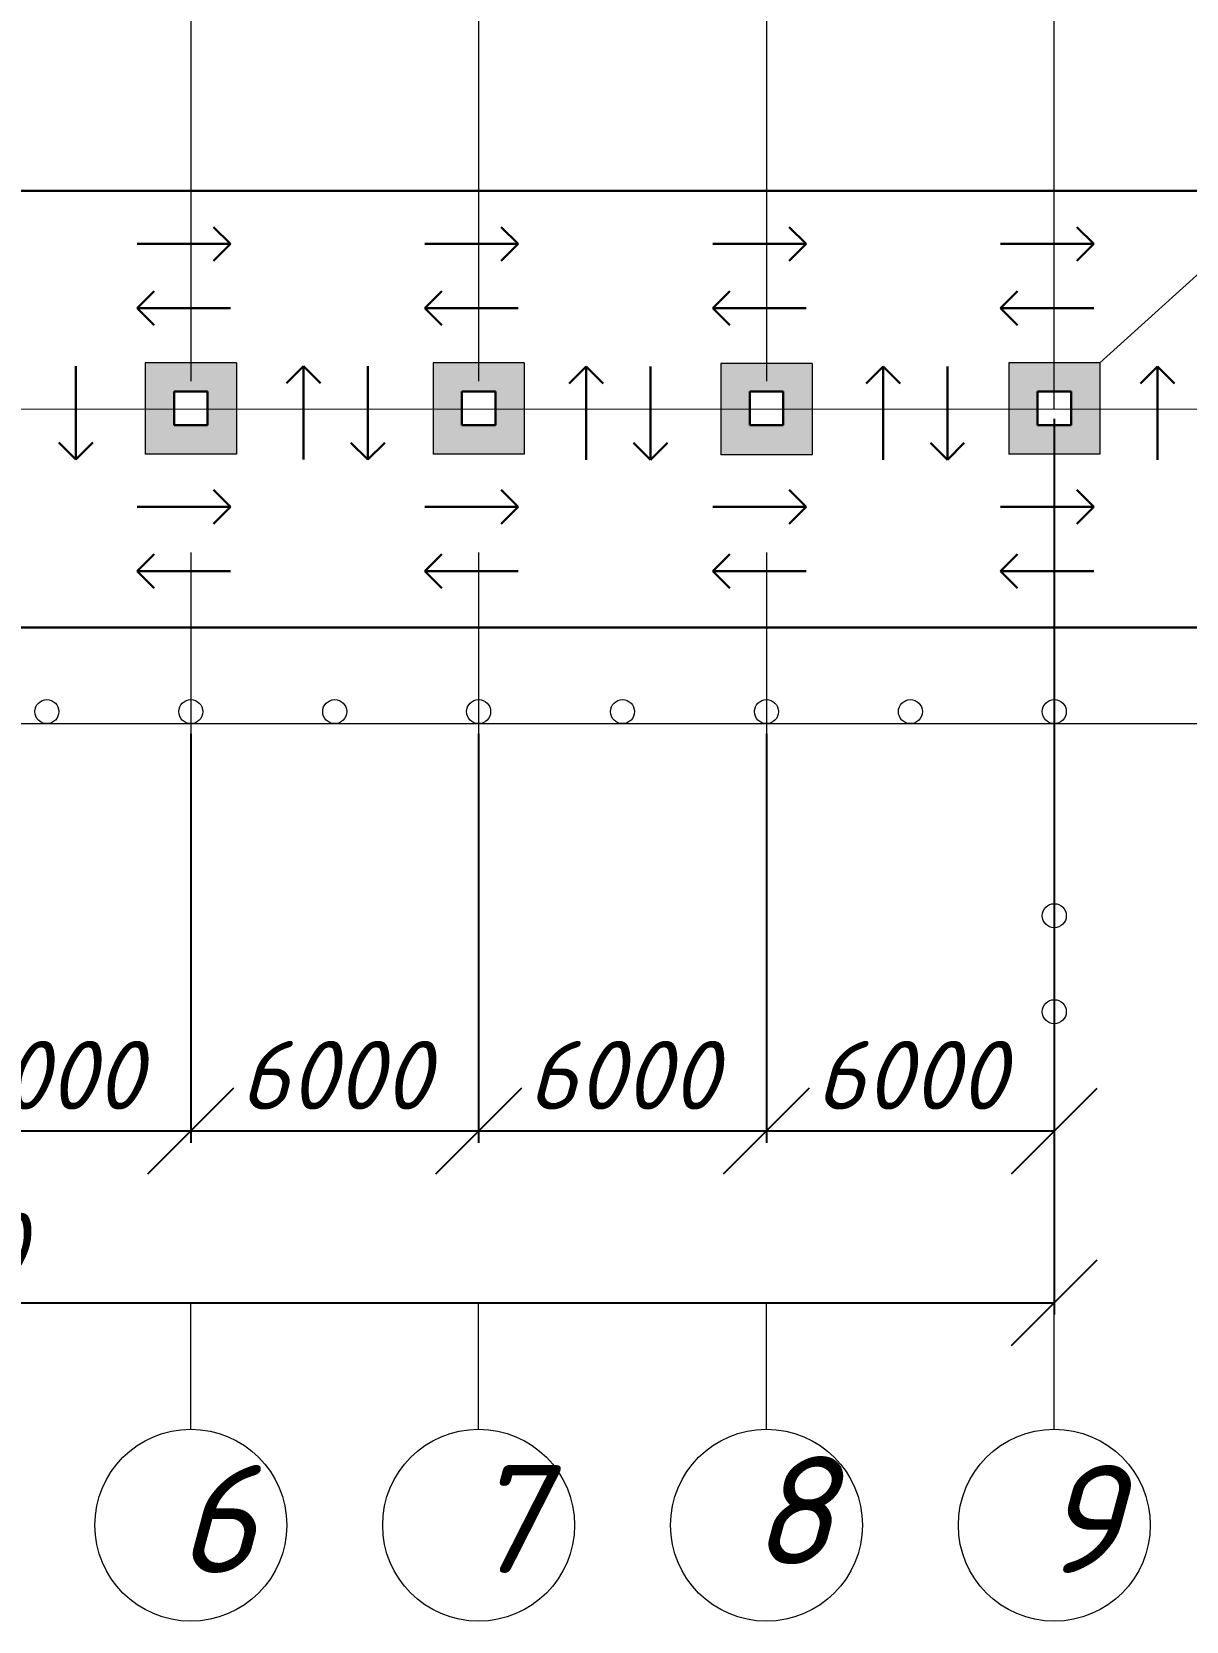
# Model space of a CAD drawing. Header units: millimetres. Extents: x 1422334 to 1587362, y 445536 to 446570.
# Drawn here: x 1586014 to 1586047.69, y 446217.97 to 446264.33 of the extents above; entities that cross this region are included whole.
import ezdxf

# ---------------------------------------------------------------- set-up
doc = ezdxf.new("R2010")
doc.units = ezdxf.units.MM
doc.header["$LTSCALE"] = 50
doc.linetypes.add('GOST2.303 4', pattern=[7, 5, -2, 0])
doc.layers.get('0').update_dxf_attribs({"lineweight": 13})
for name, color, linetype, lineweight in [('fund transh', 7, 'Continuous', 30), ('Risunochki', 7, 'Continuous', 13), ('камаз', 7, 'Continuous', 13), ('Линии склона', 7, 'Continuous', 30), ('оси траншей размеры', 7, 'Continuous', 13)]:
    doc.layers.add(name, color=color, linetype=linetype, lineweight=lineweight)
doc.styles.get("Standard").update_dxf_attribs({"font": 'isocpeui.ttf'})
doc.dimstyles.new('200', dxfattribs={"dimtxt": 2.5, "dimasz": 2.5, "dimexe": 0.3445, "dimexo": 0.3, "dimtad": 1, "dimlfac": 500, "dimtxsty": 'Standard', "dimblk": 'OBLIQUE', "dimcen": 2.5, "dimadec": 0, "dimazin": 0, "dimtfac": 1, "dimtmove": 0, "dimatfit": 3, "dimfxl": 1, "dimarcsym": 0})

# ---------------------------------------------------------------- blocks, each defined once
blk = doc.blocks.new('_Oblique')
at = {"color": 0, "linetype": 'ByBlock', "lineweight": -2}
blk.add_line((-0.5, -0.5), (0.5, 0.5), dxfattribs=at)
blk = doc.blocks.new('*D2134')
at = {"layer": 'Defpoints', "color": 0, "ltscale": 10000, "transparency": 16777216}
for p in [(1585976.639, 446253.341), (1586043.839, 446253.341), (1586043.839, 446227.261)]:
    blk.add_point(p, dxfattribs=at)
at = {"layer": 'оси траншей размеры', "color": 0, "lineweight": -2, "ltscale": 10000, "transparency": 16777216}
for p, q in [((1585976.639, 446253.041), (1585976.639, 446226.917)), ((1586043.839, 446253.041), (1586043.839, 446226.917)), ((1585976.639, 446227.261), (1586043.839, 446227.261))]:
    blk.add_line(p, q, dxfattribs=at)
at = {"layer": 'оси траншей размеры', "color": 0, "lineweight": -2, "ltscale": 10000, "transparency": 16777216, "xscale": 2.5, "yscale": 2.5, "zscale": 2.5, "rotation": 180}
blk.add_blockref('_Oblique', (1585976.639, 446227.261), dxfattribs=at)
at = {"layer": 'оси траншей размеры', "color": 0, "lineweight": -2, "ltscale": 10000, "transparency": 16777216, "xscale": 2.5, "yscale": 2.5, "zscale": 2.5}
blk.add_blockref('_Oblique', (1586043.839, 446227.261), dxfattribs=at)
at = {"layer": 'оси траншей размеры', "color": 0, "ltscale": 10000, "transparency": 16777216, "insert": (1586010.239, 446228.886), "char_height": 2, "attachment_point": 5}
blk.add_mtext('48000', dxfattribs=at)
blk = doc.blocks.new('*D2139')
at = {"layer": 'Defpoints', "color": 0, "ltscale": 10000, "transparency": 16777216}
for p in [(1586010.239, 446244.148), (1586018.639, 446244.148), (1586018.639, 446232.271)]:
    blk.add_point(p, dxfattribs=at)
at = {"layer": 'оси траншей размеры', "color": 0, "lineweight": -2, "ltscale": 10000, "transparency": 16777216}
for p, q in [((1586010.239, 446243.848), (1586010.239, 446231.927)), ((1586018.639, 446243.848), (1586018.639, 446231.927)), ((1586010.239, 446232.271), (1586018.639, 446232.271))]:
    blk.add_line(p, q, dxfattribs=at)
at = {"layer": 'оси траншей размеры', "color": 0, "lineweight": -2, "ltscale": 10000, "transparency": 16777216, "xscale": 2.5, "yscale": 2.5, "zscale": 2.5, "rotation": 180}
blk.add_blockref('_Oblique', (1586010.239, 446232.271), dxfattribs=at)
at = {"layer": 'оси траншей размеры', "color": 0, "lineweight": -2, "ltscale": 10000, "transparency": 16777216, "xscale": 2.5, "yscale": 2.5, "zscale": 2.5}
blk.add_blockref('_Oblique', (1586018.639, 446232.271), dxfattribs=at)
at = {"layer": 'оси траншей размеры', "color": 0, "ltscale": 10000, "transparency": 16777216, "insert": (1586014.439, 446233.896), "char_height": 2, "attachment_point": 5}
blk.add_mtext('6000', dxfattribs=at)
blk = doc.blocks.new('*D2140')
at = {"layer": 'Defpoints', "color": 0, "ltscale": 10000, "transparency": 16777216}
for p in [(1586018.639, 446244.148), (1586027.039, 446244.148), (1586027.039, 446232.271)]:
    blk.add_point(p, dxfattribs=at)
at = {"layer": 'оси траншей размеры', "color": 0, "lineweight": -2, "ltscale": 10000, "transparency": 16777216}
for p, q in [((1586018.639, 446243.848), (1586018.639, 446231.927)), ((1586027.039, 446243.848), (1586027.039, 446231.927)), ((1586018.639, 446232.271), (1586027.039, 446232.271))]:
    blk.add_line(p, q, dxfattribs=at)
at = {"layer": 'оси траншей размеры', "color": 0, "lineweight": -2, "ltscale": 10000, "transparency": 16777216, "xscale": 2.5, "yscale": 2.5, "zscale": 2.5, "rotation": 180}
blk.add_blockref('_Oblique', (1586018.639, 446232.271), dxfattribs=at)
at = {"layer": 'оси траншей размеры', "color": 0, "lineweight": -2, "ltscale": 10000, "transparency": 16777216, "xscale": 2.5, "yscale": 2.5, "zscale": 2.5}
blk.add_blockref('_Oblique', (1586027.039, 446232.271), dxfattribs=at)
at = {"layer": 'оси траншей размеры', "color": 0, "ltscale": 10000, "transparency": 16777216, "insert": (1586022.839, 446233.896), "char_height": 2, "attachment_point": 5}
blk.add_mtext('6000', dxfattribs=at)
blk = doc.blocks.new('*D2141')
at = {"layer": 'Defpoints', "color": 0, "ltscale": 10000, "transparency": 16777216}
for p in [(1586027.039, 446244.148), (1586035.439, 446244.148), (1586035.439, 446232.271)]:
    blk.add_point(p, dxfattribs=at)
at = {"layer": 'оси траншей размеры', "color": 0, "lineweight": -2, "ltscale": 10000, "transparency": 16777216}
for p, q in [((1586027.039, 446243.848), (1586027.039, 446231.927)), ((1586035.439, 446243.848), (1586035.439, 446231.927)), ((1586027.039, 446232.271), (1586035.439, 446232.271))]:
    blk.add_line(p, q, dxfattribs=at)
at = {"layer": 'оси траншей размеры', "color": 0, "lineweight": -2, "ltscale": 10000, "transparency": 16777216, "xscale": 2.5, "yscale": 2.5, "zscale": 2.5, "rotation": 180}
blk.add_blockref('_Oblique', (1586027.039, 446232.271), dxfattribs=at)
at = {"layer": 'оси траншей размеры', "color": 0, "lineweight": -2, "ltscale": 10000, "transparency": 16777216, "xscale": 2.5, "yscale": 2.5, "zscale": 2.5}
blk.add_blockref('_Oblique', (1586035.439, 446232.271), dxfattribs=at)
at = {"layer": 'оси траншей размеры', "color": 0, "ltscale": 10000, "transparency": 16777216, "insert": (1586031.239, 446233.896), "char_height": 2, "attachment_point": 5}
blk.add_mtext('6000', dxfattribs=at)
blk = doc.blocks.new('*D2142')
at = {"layer": 'Defpoints', "color": 0, "ltscale": 10000, "transparency": 16777216}
for p in [(1586035.439, 446244.148), (1586043.839, 446244.148), (1586043.839, 446232.271)]:
    blk.add_point(p, dxfattribs=at)
at = {"layer": 'оси траншей размеры', "color": 0, "lineweight": -2, "ltscale": 10000, "transparency": 16777216}
for p, q in [((1586035.439, 446243.848), (1586035.439, 446231.927)), ((1586043.839, 446243.848), (1586043.839, 446231.927)), ((1586035.439, 446232.271), (1586043.839, 446232.271))]:
    blk.add_line(p, q, dxfattribs=at)
at = {"layer": 'оси траншей размеры', "color": 0, "lineweight": -2, "ltscale": 10000, "transparency": 16777216, "xscale": 2.5, "yscale": 2.5, "zscale": 2.5, "rotation": 180}
blk.add_blockref('_Oblique', (1586035.439, 446232.271), dxfattribs=at)
at = {"layer": 'оси траншей размеры', "color": 0, "lineweight": -2, "ltscale": 10000, "transparency": 16777216, "xscale": 2.5, "yscale": 2.5, "zscale": 2.5}
blk.add_blockref('_Oblique', (1586043.839, 446232.271), dxfattribs=at)
at = {"layer": 'оси траншей размеры', "color": 0, "ltscale": 10000, "transparency": 16777216, "insert": (1586039.639, 446233.896), "char_height": 2, "attachment_point": 5}
blk.add_mtext('6000', dxfattribs=at)

msp = doc.modelspace()

# ---------------------------------------------------------------- hatches: boundary and pattern name
at = {"layer": 'Risunochki', "ltscale": 10000}
h = msp.add_hatch(dxfattribs=at)
h.set_pattern_fill('AR-CONC', color=250, scale=0.00076032)
h.set_pattern_definition([(50, (1586030.54882, 446244.3559), (0.13851865, -0.0121188), [0.0144841, -0.159325]), (355, (1586030.54882, 446244.3559), (-0.0267963, 0.1452643), [0.0115873, -0.1274605]), (100.4514, (1586030.56036, 446244.3549), (0.1117224, 0.1331455), [0.0123096, -0.1354056]), (46.1842, (1586030.54882, 446244.39453), (0.2061068, -0.0319656), [0.0217261, -0.2389876]), (96.6356, (1586030.566, 446244.39186), (0.180503, 0.188123), [0.0184644, -0.2031085]), (351.1842, (1586030.54882, 446244.39453), (0.180503, 0.188123), [0.017381, -0.1911899]), (21, (1586030.56813, 446244.38487), (0.11527545, -0.0777543), [0.0144841, -0.159325]), (326, (1586030.56813, 446244.38487), (0.0469893, 0.1400418), [0.0115873, -0.12746]), (71.4514, (1586030.57773, 446244.37839), (0.1622648, 0.0622875), [0.0123096, -0.1354053]), (37.5, (1586030.548815, 446244.355903), (0.00234833, 0.06428889), [0, -0.12591507, 0, -0.12939126, 0, -0.12794285]), (7.5, (1586030.548815, 446244.3559), (0.05080433, 0.0761693), [0, -0.07377233, 0, -0.12301826, 0, -0.04876312]), (327.5, (1586030.50575, 446244.355903), (0.10309224, -0.00435568), [0, -0.0482803, 0, -0.1506346, 0, -0.19988052]), (317.5, (1586030.48644, 446244.3559), (0.1126256, 0.01933227), [0, -0.0627644, 0, -0.1000368, 0, -0.14194414])])
h.paths.add_polyline_path([(1586017.306628, 446254.659939), (1586017.306628, 446251.995301), (1586019.971266, 446251.995301), (1586019.971266, 446254.659939)])
h.paths.add_polyline_path([(1586019.129802, 446253.818475), (1586019.129802, 446252.836766), (1586018.148093, 446252.836766), (1586018.148093, 446253.818475)], flags=16)
h = msp.add_hatch(dxfattribs=at)
h.set_pattern_fill('AR-CONC', color=250, scale=0.00076032)
h.set_pattern_definition([(50, (1586038.94882, 446244.35327), (0.13851865, -0.0121188), [0.0144841, -0.159325]), (355, (1586038.94882, 446244.35327), (-0.0267963, 0.1452643), [0.0115873, -0.1274605]), (100.4514, (1586038.96036, 446244.35226), (0.1117224, 0.1331455), [0.0123096, -0.1354056]), (46.1842, (1586038.94882, 446244.3919), (0.2061068, -0.0319656), [0.0217261, -0.2389876]), (96.6356, (1586038.966, 446244.38923), (0.180503, 0.188123), [0.0184644, -0.2031085]), (351.1842, (1586038.94882, 446244.3919), (0.180503, 0.188123), [0.017381, -0.1911899]), (21, (1586038.96813, 446244.38224), (0.11527545, -0.0777543), [0.0144841, -0.159325]), (326, (1586038.96813, 446244.38224), (0.0469893, 0.1400418), [0.0115873, -0.12746]), (71.4514, (1586038.97773, 446244.37576), (0.1622648, 0.0622875), [0.0123096, -0.1354053]), (37.5, (1586038.948815, 446244.35327), (0.00234833, 0.06428889), [0, -0.12591507, 0, -0.12939126, 0, -0.12794285]), (7.5, (1586038.948815, 446244.35327), (0.05080433, 0.0761693), [0, -0.07377233, 0, -0.12301826, 0, -0.04876312]), (327.5, (1586038.90575, 446244.35327), (0.10309224, -0.00435568), [0, -0.0482803, 0, -0.1506346, 0, -0.19988052]), (317.5, (1586038.88644, 446244.35327), (0.1126256, 0.01933227), [0, -0.0627644, 0, -0.1000368, 0, -0.14194414])])
h.paths.add_polyline_path([(1586025.706628, 446254.657307), (1586025.706628, 446251.992669), (1586028.371266, 446251.992669), (1586028.371266, 446254.657307)])
h.paths.add_polyline_path([(1586027.529802, 446253.815842), (1586027.529802, 446252.834133), (1586026.548093, 446252.834133), (1586026.548093, 446253.815842)], flags=16)
h = msp.add_hatch(dxfattribs=at)
h.set_pattern_fill('AR-CONC', color=250, scale=0.00076032)
h.set_pattern_definition([(50, (1586047.34882, 446244.35064), (0.13851865, -0.0121188), [0.0144841, -0.159325]), (355, (1586047.34882, 446244.35064), (-0.0267963, 0.1452643), [0.0115873, -0.1274605]), (100.4514, (1586047.36036, 446244.34963), (0.1117224, 0.1331455), [0.0123096, -0.1354056]), (46.1842, (1586047.34882, 446244.38926), (0.2061068, -0.0319656), [0.0217261, -0.2389876]), (96.6356, (1586047.366, 446244.3866), (0.180503, 0.188123), [0.0184644, -0.2031085]), (351.1842, (1586047.34882, 446244.38926), (0.180503, 0.188123), [0.017381, -0.1911899]), (21, (1586047.36813, 446244.37961), (0.11527545, -0.0777543), [0.0144841, -0.159325]), (326, (1586047.36813, 446244.3796), (0.0469893, 0.1400418), [0.0115873, -0.12746]), (71.4514, (1586047.37773, 446244.37313), (0.1622648, 0.0622875), [0.0123096, -0.1354053]), (37.5, (1586047.348815, 446244.35064), (0.00234833, 0.06428889), [0, -0.12591507, 0, -0.12939126, 0, -0.12794285]), (7.5, (1586047.348815, 446244.35064), (0.05080433, 0.0761693), [0, -0.07377233, 0, -0.12301826, 0, -0.04876312]), (327.5, (1586047.30575, 446244.35064), (0.10309224, -0.00435568), [0, -0.0482803, 0, -0.1506346, 0, -0.19988052]), (317.5, (1586047.28644, 446244.35064), (0.1126256, 0.01933227), [0, -0.0627644, 0, -0.1000368, 0, -0.14194414])])
h.paths.add_polyline_path([(1586034.106628, 446254.654675), (1586034.106628, 446251.990036), (1586036.771266, 446251.990036), (1586036.771266, 446254.654675)])
h.paths.add_polyline_path([(1586035.929802, 446253.81321), (1586035.929802, 446252.831501), (1586034.948093, 446252.831501), (1586034.948093, 446253.81321)], flags=16)
h = msp.add_hatch(dxfattribs=at)
h.set_pattern_fill('AR-CONC', color=250, scale=0.00076032)
h.set_pattern_definition([(50, (1586055.74882, 446244.36792), (0.13851865, -0.0121188), [0.0144841, -0.159325]), (355, (1586055.74882, 446244.36792), (-0.0267963, 0.1452643), [0.0115873, -0.1274605]), (100.4514, (1586055.76036, 446244.3669), (0.1117224, 0.1331455), [0.0123096, -0.1354056]), (46.1842, (1586055.74882, 446244.40654), (0.2061068, -0.0319656), [0.0217261, -0.2389876]), (96.6356, (1586055.766, 446244.40388), (0.180503, 0.188123), [0.0184644, -0.2031085]), (351.1842, (1586055.74882, 446244.40654), (0.180503, 0.188123), [0.017381, -0.1911899]), (21, (1586055.76813, 446244.39688), (0.11527545, -0.0777543), [0.0144841, -0.159325]), (326, (1586055.76813, 446244.39688), (0.0469893, 0.1400418), [0.0115873, -0.12746]), (71.4514, (1586055.77773, 446244.3904), (0.1622648, 0.0622875), [0.0123096, -0.1354053]), (37.5, (1586055.748815, 446244.367916), (0.00234833, 0.06428889), [0, -0.12591507, 0, -0.12939126, 0, -0.12794285]), (7.5, (1586055.748815, 446244.367916), (0.05080433, 0.0761693), [0, -0.07377233, 0, -0.12301826, 0, -0.04876312]), (327.5, (1586055.70575, 446244.367916), (0.10309224, -0.00435568), [0, -0.0482803, 0, -0.1506346, 0, -0.19988052]), (317.5, (1586055.68644, 446244.36792), (0.1126256, 0.01933227), [0, -0.0627644, 0, -0.1000368, 0, -0.14194414])])
h.paths.add_polyline_path([(1586042.506628, 446254.671952), (1586042.506628, 446252.007313), (1586045.171266, 446252.007313), (1586045.171266, 446254.671952)])
h.paths.add_polyline_path([(1586044.329802, 446253.830487), (1586044.329802, 446252.848778), (1586043.348093, 446252.848778), (1586043.348093, 446253.830487)], flags=16)

# ---------------------------------------------------------------- linework, layer by layer
at = {"layer": 'fund transh', "lineweight": 15, "ltscale": 10000}
for p, q in [((1586017.308947, 446254.670782, 8264.642599), (1586017.308947, 446252.010782, 8264.642599)), ((1586019.968947, 446254.670782, 8264.642599), (1586017.308947, 446254.670782, 8264.642599)), ((1586019.968947, 446254.670782, 8264.642599), (1586019.968947, 446252.010782, 8264.642599)), ((1586025.708947, 446254.670782, 8264.642599), (1586025.708947, 446252.010782, 8264.642599)), ((1586028.368947, 446254.670782, 8264.642599), (1586025.708947, 446254.670782, 8264.642599)), ((1586028.368947, 446254.670782, 8264.642599), (1586028.368947, 446252.010782, 8264.642599)), ((1586034.108947, 446254.652356, 8264.642599), (1586034.108947, 446251.992356, 8264.642599)), ((1586036.768947, 446254.652356, 8264.642599), (1586034.108947, 446254.652356, 8264.642599)), ((1586036.768947, 446254.652356, 8264.642599), (1586036.768947, 446251.992356, 8264.642599)), ((1586042.508947, 446254.670782, 8264.642599), (1586042.508947, 446252.010782, 8264.642599)), ((1586045.168947, 446254.670782, 8264.642599), (1586042.508947, 446254.670782, 8264.642599)), ((1586045.168947, 446254.670782, 8264.642599), (1586045.168947, 446252.010782, 8264.642599)), ((1586019.968947, 446252.010782, 8264.642599), (1586017.308947, 446252.010782, 8264.642599)), ((1586028.368947, 446252.010782, 8264.642599), (1586025.708947, 446252.010782, 8264.642599)), ((1586036.768947, 446251.992356, 8264.642599), (1586034.108947, 446251.992356, 8264.642599)), ((1586045.168947, 446252.010782, 8264.642599), (1586042.508947, 446252.010782, 8264.642599))]:
    msp.add_line(p, q, dxfattribs=at)
at = {"layer": 'fund transh', "ltscale": 10000}
for p, q in [((1586018.148947, 446252.850782, 8264.642599), (1586018.148947, 446253.830782, 8264.642599)), ((1586018.148947, 446253.830782, 8264.642599), (1586019.128947, 446253.830782, 8264.642599)), ((1586019.128947, 446253.830782, 8264.642599), (1586019.128947, 446252.850782, 8264.642599)), ((1586026.548947, 446252.850782, 8264.642599), (1586026.548947, 446253.830782, 8264.642599)), ((1586026.548947, 446253.830782, 8264.642599), (1586027.528947, 446253.830782, 8264.642599)), ((1586027.528947, 446253.830782, 8264.642599), (1586027.528947, 446252.850782, 8264.642599)), ((1586034.948947, 446252.850782, 8264.642599), (1586034.948947, 446253.830782, 8264.642599)), ((1586034.948947, 446253.830782, 8264.642599), (1586035.928947, 446253.830782, 8264.642599)), ((1586035.928947, 446253.830782, 8264.642599), (1586035.928947, 446252.850782, 8264.642599)), ((1586043.348947, 446252.850782, 8264.642599), (1586043.348947, 446253.830782, 8264.642599)), ((1586043.348947, 446253.830782, 8264.642599), (1586044.328947, 446253.830782, 8264.642599)), ((1586044.328947, 446253.830782, 8264.642599), (1586044.328947, 446252.850782, 8264.642599)), ((1586019.128947, 446252.850782, 8264.642599), (1586018.148947, 446252.850782, 8264.642599)), ((1586027.528947, 446252.850782, 8264.642599), (1586026.548947, 446252.850782, 8264.642599)), ((1586035.928947, 446252.850782, 8264.642599), (1586034.948947, 446252.850782, 8264.642599)), ((1586044.328947, 446252.850782, 8264.642599), (1586043.348947, 446252.850782, 8264.642599))]:
    msp.add_line(p, q, dxfattribs=at)
at = {"layer": 'Risunochki', "lineweight": 30, "ltscale": 10000}
for p, q in [((1586019.79429, 446258.13691, 8264.642599), (1586019.299315, 446258.631885, 8264.642599)), ((1586028.19429, 446258.13691, 8264.642599), (1586027.699315, 446258.631885, 8264.642599)), ((1586036.59429, 446258.13691, 8264.642599), (1586036.099315, 446258.631885, 8264.642599)), ((1586044.99429, 446258.13691, 8264.642599), (1586044.499315, 446258.631885, 8264.642599)), ((1586019.79429, 446258.13691, 8264.642599), (1586017.072092, 446258.13691, 8264.642599)), ((1586019.79429, 446258.13691, 8264.642599), (1586019.299315, 446257.641935, 8264.642599)), ((1586028.19429, 446258.13691, 8264.642599), (1586025.472092, 446258.13691, 8264.642599)), ((1586028.19429, 446258.13691, 8264.642599), (1586027.699315, 446257.641935, 8264.642599)), ((1586036.59429, 446258.13691, 8264.642599), (1586033.872092, 446258.13691, 8264.642599)), ((1586036.59429, 446258.13691, 8264.642599), (1586036.099315, 446257.641935, 8264.642599)), ((1586044.99429, 446258.13691, 8264.642599), (1586042.272092, 446258.13691, 8264.642599)), ((1586044.99429, 446258.13691, 8264.642599), (1586044.499315, 446257.641935, 8264.642599)), ((1586017.072092, 446256.2618, 8264.642599), (1586017.567067, 446256.756775, 8264.642599)), ((1586025.472092, 446256.2618, 8264.642599), (1586025.967067, 446256.756775, 8264.642599)), ((1586033.872092, 446256.2618, 8264.642599), (1586034.367067, 446256.756775, 8264.642599)), ((1586042.272092, 446256.2618, 8264.642599), (1586042.767067, 446256.756775, 8264.642599)), ((1586017.072092, 446256.2618, 8264.642599), (1586019.79429, 446256.2618, 8264.642599)), ((1586017.072092, 446256.2618, 8264.642599), (1586017.567067, 446255.766825, 8264.642599)), ((1586025.472092, 446256.2618, 8264.642599), (1586028.19429, 446256.2618, 8264.642599)), ((1586025.472092, 446256.2618, 8264.642599), (1586025.967067, 446255.766825, 8264.642599)), ((1586033.872092, 446256.2618, 8264.642599), (1586036.59429, 446256.2618, 8264.642599)), ((1586033.872092, 446256.2618, 8264.642599), (1586034.367067, 446255.766825, 8264.642599)), ((1586042.272092, 446256.2618, 8264.642599), (1586044.99429, 446256.2618, 8264.642599)), ((1586042.272092, 446256.2618, 8264.642599), (1586042.767067, 446255.766825, 8264.642599)), ((1586015.287439, 446251.84954, 8264.642599), (1586015.287439, 446254.571738, 8264.642599)), ((1586021.930189, 446254.569069, 8264.642599), (1586021.435214, 446254.074094, 8264.642599)), ((1586021.930189, 446254.569069, 8264.642599), (1586021.930189, 446251.846871, 8264.642599)), ((1586021.930189, 446254.569069, 8264.642599), (1586022.425164, 446254.074094, 8264.642599)), ((1586023.805299, 446251.846871, 8264.642599), (1586023.805299, 446254.569069, 8264.642599)), ((1586030.176392, 446254.566485, 8264.642599), (1586029.681417, 446254.07151, 8264.642599)), ((1586030.176392, 446254.566485, 8264.642599), (1586030.176392, 446251.844287, 8264.642599)), ((1586030.176392, 446254.566485, 8264.642599), (1586030.671367, 446254.07151, 8264.642599)), ((1586032.051502, 446251.844287, 8264.642599), (1586032.051502, 446254.566485, 8264.642599)), ((1586038.842064, 446254.563769, 8264.642599), (1586038.347089, 446254.068794, 8264.642599)), ((1586038.842064, 446254.563769, 8264.642599), (1586038.842064, 446251.841571, 8264.642599)), ((1586038.842064, 446254.563769, 8264.642599), (1586039.337039, 446254.068794, 8264.642599)), ((1586040.717174, 446251.841571, 8264.642599), (1586040.717174, 446254.563769, 8264.642599)), ((1586046.847979, 446254.56126, 8264.642599), (1586046.353005, 446254.066286, 8264.642599)), ((1586046.847979, 446254.56126, 8264.642599), (1586046.847979, 446251.839063, 8264.642599)), ((1586046.847979, 446254.56126, 8264.642599), (1586047.342954, 446254.066286, 8264.642599)), ((1586015.287439, 446251.84954, 8264.642599), (1586014.792464, 446252.344515, 8264.642599)), ((1586015.287439, 446251.84954, 8264.642599), (1586015.782414, 446252.344515, 8264.642599)), ((1586023.805299, 446251.846871, 8264.642599), (1586023.310324, 446252.341846, 8264.642599)), ((1586023.805299, 446251.846871, 8264.642599), (1586024.300273, 446252.341846, 8264.642599)), ((1586032.051502, 446251.844287, 8264.642599), (1586031.556527, 446252.339262, 8264.642599)), ((1586032.051502, 446251.844287, 8264.642599), (1586032.546476, 446252.339262, 8264.642599)), ((1586040.717174, 446251.841571, 8264.642599), (1586040.222199, 446252.336546, 8264.642599)), ((1586040.717174, 446251.841571, 8264.642599), (1586041.212149, 446252.336546, 8264.642599)), ((1586019.79429, 446250.470804, 8264.642599), (1586019.299315, 446250.965778, 8264.642599)), ((1586028.19429, 446250.470804, 8264.642599), (1586027.699315, 446250.965778, 8264.642599)), ((1586036.59429, 446250.470804, 8264.642599), (1586036.099315, 446250.965778, 8264.642599)), ((1586044.99429, 446250.470804, 8264.642599), (1586044.499315, 446250.965778, 8264.642599)), ((1586019.79429, 446250.470804, 8264.642599), (1586017.072092, 446250.470804, 8264.642599)), ((1586019.79429, 446250.470804, 8264.642599), (1586019.299315, 446249.975829, 8264.642599)), ((1586028.19429, 446250.470804, 8264.642599), (1586025.472092, 446250.470804, 8264.642599)), ((1586028.19429, 446250.470804, 8264.642599), (1586027.699315, 446249.975829, 8264.642599)), ((1586036.59429, 446250.470804, 8264.642599), (1586033.872092, 446250.470804, 8264.642599)), ((1586036.59429, 446250.470804, 8264.642599), (1586036.099315, 446249.975829, 8264.642599)), ((1586044.99429, 446250.470804, 8264.642599), (1586042.272092, 446250.470804, 8264.642599)), ((1586044.99429, 446250.470804, 8264.642599), (1586044.499315, 446249.975829, 8264.642599)), ((1586017.072092, 446248.595694, 8264.642599), (1586017.567067, 446249.090669, 8264.642599)), ((1586025.472092, 446248.595694, 8264.642599), (1586025.967067, 446249.090669, 8264.642599)), ((1586033.872092, 446248.595694, 8264.642599), (1586034.367067, 446249.090669, 8264.642599)), ((1586042.272092, 446248.595694, 8264.642599), (1586042.767067, 446249.090669, 8264.642599)), ((1586017.072092, 446248.595694, 8264.642599), (1586019.79429, 446248.595694, 8264.642599)), ((1586017.072092, 446248.595694, 8264.642599), (1586017.567067, 446248.100719, 8264.642599)), ((1586025.472092, 446248.595694, 8264.642599), (1586028.19429, 446248.595694, 8264.642599)), ((1586025.472092, 446248.595694, 8264.642599), (1586025.967067, 446248.100719, 8264.642599)), ((1586033.872092, 446248.595694, 8264.642599), (1586036.59429, 446248.595694, 8264.642599)), ((1586033.872092, 446248.595694, 8264.642599), (1586034.367067, 446248.100719, 8264.642599)), ((1586042.272092, 446248.595694, 8264.642599), (1586044.99429, 446248.595694, 8264.642599)), ((1586042.272092, 446248.595694, 8264.642599), (1586042.767067, 446248.100719, 8264.642599))]:
    msp.add_line(p, q, dxfattribs=at)
at = {"layer": 'камаз', "ltscale": 10000}
msp.add_line((1586054.860185, 446263.437902, 8264.642599), (1586045.168947, 446254.670782, 8264.642599), dxfattribs=at)
at = {"layer": 'Линии склона', "ltscale": 10000}
for p, q in [((1585970.268947, 446259.687727, 8264.642599), (1586050.208947, 446259.687727, 8264.642599)), ((1585970.268947, 446246.947727, 8264.642599), (1586050.208947, 446246.947727, 8264.642599))]:
    msp.add_line(p, q, dxfattribs=at)
at = {"layer": 'оси траншей размеры', "linetype": 'GOST2.303 4', "ltscale": 0.05}
for p, q in [((1586018.638947, 446354.140782, 8264.642599), (1586018.638947, 446232.271484, 8264.642599)), ((1586027.038947, 446354.140782, 8264.642599), (1586027.038947, 446232.271484, 8264.642599)), ((1586035.438947, 446354.140782, 8264.642599), (1586035.438947, 446232.271484, 8264.642599)), ((1586043.838947, 446253.340782, 8264.642599), (1586043.838947, 446354.140782, 8264.642599))]:
    msp.add_line(p, q, dxfattribs=at)
at = {"layer": 'оси траншей размеры', "ltscale": 10000}
for p, q in [((1586016.468947, 446259.687727, 8264.642599), (1586017.168947, 446259.687727, 8264.642599)), ((1586020.668947, 446259.687727, 8264.642599), (1586021.368947, 446259.687727, 8264.642599)), ((1586024.868947, 446259.687727, 8264.642599), (1586025.568947, 446259.687727, 8264.642599)), ((1586029.068947, 446259.687727, 8264.642599), (1586029.768947, 446259.687727, 8264.642599)), ((1586033.268947, 446259.687727, 8264.642599), (1586033.968947, 446259.687727, 8264.642599)), ((1586037.468947, 446259.687727, 8264.642599), (1586038.168947, 446259.687727, 8264.642599)), ((1586041.668947, 446259.687727, 8264.642599), (1586042.368947, 446259.687727, 8264.642599)), ((1586045.868947, 446259.687727, 8264.642599), (1586046.568947, 446259.687727, 8264.642599)), ((1585976.638947, 446253.340782, 8264.642599), (1586050.208947, 446253.317727, 8264.642599)), ((1586016.468947, 446246.947727, 8264.642599), (1586017.168947, 446246.947727, 8264.642599)), ((1586020.668947, 446246.947727, 8264.642599), (1586021.368947, 446246.947727, 8264.642599)), ((1586024.868947, 446246.947727, 8264.642599), (1586025.568947, 446246.947727, 8264.642599)), ((1586029.068947, 446246.947727, 8264.642599), (1586029.768947, 446246.947727, 8264.642599)), ((1586033.268947, 446246.947727, 8264.642599), (1586033.968947, 446246.947727, 8264.642599)), ((1586037.468947, 446246.947727, 8264.642599), (1586038.168947, 446246.947727, 8264.642599)), ((1586041.668947, 446246.947727, 8264.642599), (1586042.368947, 446246.947727, 8264.642599)), ((1586045.868947, 446246.947727, 8264.642599), (1586046.568947, 446246.947727, 8264.642599)), ((1585970.268947, 446244.147727, 8264.642599), (1586050.208947, 446244.147727, 8264.642599)), ((1586018.638947, 446223.571742, 8264.642599), (1586018.638947, 446227.261029, 8264.642599)), ((1586027.038947, 446223.571742, 8264.642599), (1586027.038947, 446227.261029, 8264.642599)), ((1586035.438947, 446223.571742, 8264.642599), (1586035.438947, 446227.261029, 8264.642599)), ((1586043.838947, 446223.571742, 8264.642599), (1586043.838947, 446227.261029, 8264.642599))]:
    msp.add_line(p, q, dxfattribs=at)
for centre, radius in [((1586014.438947, 446244.497713, 8264.642599), 0.35), ((1586018.638947, 446244.497727, 8264.642599), 0.35), ((1586022.838947, 446244.497713, 8264.642599), 0.35), ((1586027.038947, 446244.497727, 8264.642599), 0.35), ((1586031.238947, 446244.497713, 8264.642599), 0.35), ((1586035.438947, 446244.497727, 8264.642599), 0.35), ((1586039.638947, 446244.497713, 8264.642599), 0.35), ((1586043.838947, 446244.497727, 8264.642599), 0.35), ((1586043.838947, 446238.547727, 8264.642599), 0.35), ((1586043.838947, 446235.747727, 8264.642599), 0.35), ((1586018.638947, 446220.771742, 8264.642599), 2.8), ((1586027.038947, 446220.771742, 8264.642599), 2.8), ((1586035.438947, 446220.771742, 8264.642599), 2.8), ((1586043.838947, 446220.771742, 8264.642599), 2.8)]:
    msp.add_circle(centre, radius, dxfattribs=at)

# ---------------------------------------------------------------- texts
at = {"layer": 'оси траншей размеры', "ltscale": 10000, "char_height": 3.15, "attachment_point": 1}
for s, insert in [('\\pi0.90097;6', (1586017.329629, 446222.528791, 8264.642599)), ('\\pi0.98449;7', (1586025.729629, 446222.528791, 8264.642599)), ('\\pi0.80552;8', (1586034.171813, 446222.778293, 8264.642599)), ('\\pi0.90097;9', (1586042.529629, 446222.528791, 8264.642599))]:
    msp.add_mtext_dynamic_manual_height_columns(s, width=3.70625839, gutter_width=25, heights=[0], dxfattribs=dict(at, insert=insert))

# ---------------------------------------------------------------- dimensions: what is measured, and where the dimension line sits
at = {"layer": 'оси траншей размеры', "ltscale": 10000}
for base, p1, p2, picture, middle in [((1586043.838947, 446227.261029, 8264.642599), (1585976.638947, 446253.340782, 8264.642599), (1586043.838947, 446253.340782, 8264.642599), '*D2134', (1586010.238947, 446228.886029, 8264.642599)), ((1586018.638947, 446232.271484, 8264.642599), (1586010.238947, 446244.147727, 8264.642599), (1586018.638947, 446244.147727, 8264.642599), '*D2139', (1586014.438947, 446233.896484, 8264.642599)), ((1586027.038947, 446232.271484, 8264.642599), (1586018.638947, 446244.147727, 8264.642599), (1586027.038947, 446244.147727, 8264.642599), '*D2140', (1586022.838947, 446233.896484, 8264.642599)), ((1586035.438947, 446232.271484, 8264.642599), (1586027.038947, 446244.147727, 8264.642599), (1586035.438947, 446244.147727, 8264.642599), '*D2141', (1586031.238947, 446233.896484, 8264.642599)), ((1586043.838947, 446232.271484, 8264.642599), (1586035.438947, 446244.147727, 8264.642599), (1586043.838947, 446244.147727, 8264.642599), '*D2142', (1586039.638947, 446233.896484, 8264.642599))]:
    dim = msp.add_linear_dim(base=base, p1=p1, p2=p2, dimstyle='200', override={"dimtxt": 2, "dimlfac": 714, "dimrnd": 1000}, dxfattribs=at)
    dim.commit()
    dim.dimension.update_dxf_attribs({"geometry": picture, "text_midpoint": middle})

doc.saveas('drawing.dxf')
